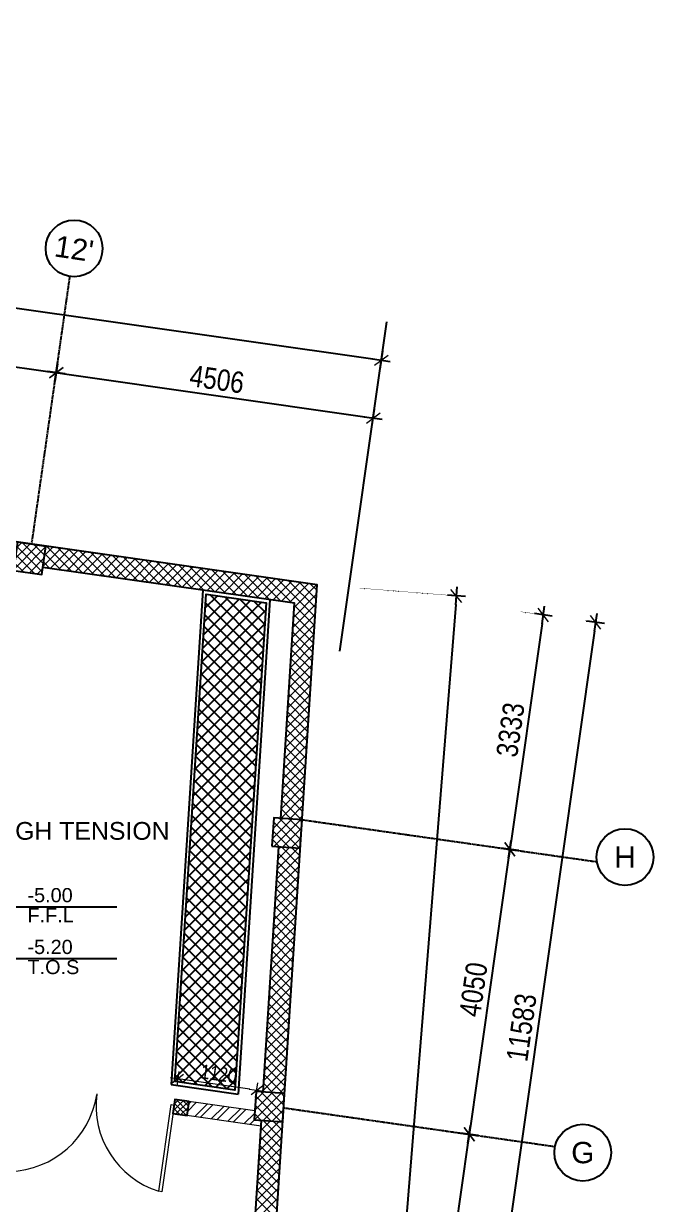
# Model space of a CAD drawing. Header units: inches. Extents: x 1217570 to 1371286, y 326920 to 480291.
# Drawn here: x 1325902 to 1334764, y 358786 to 375402 of the extents above; entities that cross this region are included whole.
import ezdxf
from ezdxf.enums import TextEntityAlignment as Align

# ---------------------------------------------------------------- set-up
doc = ezdxf.new("R2010")
doc.units = ezdxf.units.IN
doc.header["$MEASUREMENT"] = 0
doc.linetypes.add('CENTER', pattern=[50.8, 31.75, -6.35, 6.35, -6.35])
doc.linetypes.add('DOT2', pattern=[3.175, 0, -3.175])
for name, color, linetype, lineweight in [('A-BLOCK', 43, 'Continuous', 13), ('A-DIMENSION', 7, 'Continuous', 9), ('A-DOOR', 10, 'Continuous', 15), ('A-HATCH CONCRETE', 254, 'Continuous', 5), ('wall hatch', 252, 'Continuous', 0)]:
    doc.layers.add(name, color=color, linetype=linetype, lineweight=lineweight)
for name, color, linetype in [('Axis', 9, 'CENTER'), ('dim-axis', 15, 'Continuous'), ('FFNEW', 252, 'Continuous'), ('S-COL', 210, 'Continuous'), ('S-WALL', 1, 'Continuous'), ('TEXT', 181, 'Continuous'), ('TRENCH', 8, 'Continuous')]:
    doc.layers.add(name, color=color, linetype=linetype)
doc.styles.add('ARIAL', font='ARIALN.TTF')
doc.styles.get("Standard").update_dxf_attribs({"font": 'arial.ttf'})
doc.styles.add('style1', font='arial.ttf')
doc.dimstyles.new('DIM-100', dxfattribs={"dimscale": 150, "dimtxt": 2, "dimasz": 1, "dimexe": 0.75, "dimexo": 1, "dimgap": 0.5, "dimtad": 1, "dimdec": 0, "dimzin": 11, "dimdsep": 46, "dimtxsty": 'ARIAL', "dimblk": 'R', "dimcen": 2.5, "dimdle": 1, "dimclrd": 256, "dimclre": 256, "dimclrt": 256, "dimazin": 0, "dimtfac": 1, "dimtdec": 0, "dimtix": 1, "dimtmove": 2, "dimatfit": 3, "dimldrblk": 'R', "dimtolj": 1, "dimtzin": 3, "dimlwd": -1, "dimlwe": 13, "dimarcsym": 0})
doc.dimstyles.get("Standard").update_dxf_attribs({"dimtxt": 0.18, "dimasz": 0.18, "dimexe": 0.18, "dimexo": 0.0625, "dimgap": 0.09, "dimtad": 0, "dimtih": 1, "dimtoh": 1, "dimdec": 4, "dimzin": 0, "dimdsep": 46, "dimtxsty": 'Standard', "dimcen": 0.09, "dimadec": 0, "dimazin": 0, "dimtfac": 1, "dimtdec": 4, "dimtofl": 0, "dimtmove": 0, "dimatfit": 3, "dimfxl": 1, "dimtolj": 1, "dimtzin": 0, "dimarcsym": 0})

# ---------------------------------------------------------------- blocks, each defined once
blk = doc.blocks.new('R')
for p, q in [((-1.05, 0), (1.05, 0)), ((0, -1.05), (0, 1.05))]:
    blk.add_line(p, q)
at = {"color": 4, "lineweight": 13}
blk.add_line((-0.71, -0.71), (0.71, 0.71), dxfattribs=at)
blk = doc.blocks.new('*D97')
at = {"layer": 'Defpoints', "color": 0, "transparency": 16777216}
for p in [(1472526, 590047), (1472055, 586747), (1472522, 586681)]:
    blk.add_point(p, dxfattribs=at)
at = {"layer": 'dim-axis', "color": 251, "linetype": 'DOT2', "lineweight": 13, "transparency": 16777216}
for p, q in [((1472675, 590025), (1473104, 589964)), ((1472204, 586726), (1472633, 586665))]:
    blk.add_line(p, q, dxfattribs=at)
at = {"layer": 'dim-axis', "color": 251, "transparency": 16777216}
blk.add_line((1472976, 589861), (1472539, 586800), dxfattribs=at)
at = {"layer": 'dim-axis', "color": 251, "transparency": 16777216, "xscale": 120, "yscale": 120, "zscale": 120}
for p, rotation in [((1472993, 589980), 81.87732561324607), ((1472522, 586681), 261.8773256132461)]:
    blk.add_blockref('R', p, dxfattribs=dict(at, rotation=rotation))
at = {"layer": 'dim-axis', "color": 251, "transparency": 16777216, "insert": (1472531, 588363), "char_height": 300, "attachment_point": 5, "rotation": 81.8773, "style": 'ARIAL'}
blk.add_mtext('\\A1;3333', dxfattribs=at)
blk = doc.blocks.new('*D98')
at = {"layer": 'Defpoints', "color": 0, "transparency": 16777216}
for p in [(1472055, 586747), (1471950, 582671), (1471950, 582671)]:
    blk.add_point(p, dxfattribs=at)
at = {"layer": 'dim-axis', "color": 251, "linetype": 'DOT2', "lineweight": 13, "transparency": 16777216}
for p, q in [((1472204, 586726), (1472633, 586665)), ((1471801, 582693), (1471838, 582687))]:
    blk.add_line(p, q, dxfattribs=at)
at = {"layer": 'dim-axis', "color": 251, "transparency": 16777216}
blk.add_line((1472505, 586562), (1471967, 582790), dxfattribs=at)
at = {"layer": 'dim-axis', "color": 251, "transparency": 16777216, "xscale": 120, "yscale": 120, "zscale": 120}
for p, rotation in [((1472522, 586681), 81.87732904779527), ((1471950, 582671), 261.8773290477953)]:
    blk.add_blockref('R', p, dxfattribs=dict(at, rotation=rotation))
at = {"layer": 'dim-axis', "color": 251, "transparency": 16777216, "insert": (1472010, 584708), "char_height": 300, "attachment_point": 5, "rotation": 81.8773, "style": 'ARIAL'}
blk.add_mtext('\\A1;4050', dxfattribs=at)
blk = doc.blocks.new('*D99')
at = {"layer": 'Defpoints', "color": 0, "transparency": 16777216}
for p in [(1471950, 582671), (1471356, 578514), (1471356, 578514)]:
    blk.add_point(p, dxfattribs=at)
at = {"layer": 'dim-axis', "color": 251, "linetype": 'DOT2', "lineweight": 13, "transparency": 16777216}
for p, q in [((1472098, 582650), (1472061, 582656)), ((1471505, 578492), (1471468, 578498))]:
    blk.add_line(p, q, dxfattribs=at)
at = {"layer": 'dim-axis', "color": 251, "transparency": 16777216}
blk.add_line((1471933, 582553), (1471373, 578632), dxfattribs=at)
at = {"layer": 'dim-axis', "color": 251, "transparency": 16777216, "xscale": 120, "yscale": 120, "zscale": 120}
for p, rotation in [((1471950, 582671), 81.87732904779527), ((1471356, 578514), 261.8773290477953)]:
    blk.add_blockref('R', p, dxfattribs=dict(at, rotation=rotation))
at = {"layer": 'dim-axis', "color": 251, "transparency": 16777216, "insert": (1471427, 580625), "char_height": 300, "attachment_point": 5, "rotation": 81.8773, "style": 'ARIAL'}
blk.add_mtext('\\A1;4200', dxfattribs=at)
blk = doc.blocks.new('*D102')
at = {"layer": 'Defpoints', "color": 0, "transparency": 16777216}
for p in [(1420642, 597441), (1470715, 593565), (1470260, 590370)]:
    blk.add_point(p, dxfattribs=at)
at = {"layer": 'dim-axis', "color": 251, "linetype": 'DOT2', "lineweight": 13, "transparency": 16777216}
for p, q in [((1420663, 597590), (1421113, 600748)), ((1470281, 590519), (1470731, 593676))]:
    blk.add_line(p, q, dxfattribs=at)
at = {"layer": 'dim-axis', "color": 251, "transparency": 16777216}
blk.add_line((1421216, 600619), (1470596, 593582), dxfattribs=at)
at = {"layer": 'dim-axis', "color": 251, "transparency": 16777216, "xscale": 120, "yscale": 120, "zscale": 120}
for p, rotation in [((1421097, 600636), 171.8890881608404), ((1470715, 593565), 351.8890881608405)]:
    blk.add_blockref('R', p, dxfattribs=dict(at, rotation=rotation))
at = {"layer": 'dim-axis', "color": 251, "transparency": 16777216, "insert": (1445938, 597327), "char_height": 300, "attachment_point": 5, "rotation": 351.8891, "style": 'ARIAL'}
blk.add_mtext('\\A1;50119', dxfattribs=at)
blk = doc.blocks.new('*D103')
at = {"layer": 'Defpoints', "color": 0, "transparency": 16777216}
for p in [(1473731, 589875), (1472094, 578408), (1472094, 578408)]:
    blk.add_point(p, dxfattribs=at)
at = {"layer": 'dim-axis', "color": 251, "linetype": 'DOT2', "lineweight": 13, "transparency": 16777216}
for p, q in [((1473582, 589896), (1473620, 589891)), ((1471946, 578429), (1471983, 578424))]:
    blk.add_line(p, q, dxfattribs=at)
at = {"layer": 'dim-axis', "color": 251, "transparency": 16777216}
blk.add_line((1473714, 589756), (1472111, 578527), dxfattribs=at)
at = {"layer": 'dim-axis', "color": 251, "transparency": 16777216, "xscale": 120, "yscale": 120, "zscale": 120}
for p, rotation in [((1473731, 589875), 81.87726641554076), ((1472094, 578408), 261.8772664155408)]:
    blk.add_blockref('R', p, dxfattribs=dict(at, rotation=rotation))
at = {"layer": 'dim-axis', "color": 251, "transparency": 16777216, "insert": (1472687, 584174), "char_height": 300, "attachment_point": 5, "rotation": 81.8773, "style": 'ARIAL'}
blk.add_mtext('\\A1;11583', dxfattribs=at)
blk = doc.blocks.new('*D81')
at = {"layer": 'Defpoints', "color": 0, "transparency": 16777216}
for p in [(1462372, 595306), (1466332, 594741), (1466139, 593388)]:
    blk.add_point(p, dxfattribs=at)
at = {"layer": 'dim-axis', "color": 251, "linetype": 'DOT2', "lineweight": 13, "transparency": 16777216}
for p, q in [((1462351, 595157), (1462163, 593842)), ((1466311, 594592), (1466123, 593276))]:
    blk.add_line(p, q, dxfattribs=at)
at = {"layer": 'dim-axis', "color": 251, "transparency": 16777216}
blk.add_line((1462298, 593936), (1466020, 593405), dxfattribs=at)
at = {"layer": 'dim-axis', "color": 251, "transparency": 16777216, "xscale": 120, "yscale": 120, "zscale": 120}
for p, rotation in [((1462179, 593953), 171.8736112541112), ((1466139, 593388), 351.8736112541112)]:
    blk.add_blockref('R', p, dxfattribs=dict(at, rotation=rotation))
at = {"layer": 'dim-axis', "color": 251, "transparency": 16777216, "insert": (1464191, 593896), "char_height": 300, "attachment_point": 5, "rotation": 351.8736, "style": 'ARIAL'}
blk.add_mtext('\\A1;4000', dxfattribs=at)
blk = doc.blocks.new('*D82')
at = {"layer": 'Defpoints', "color": 0, "transparency": 16777216}
for p in [(1466332, 594741), (1470599, 592751), (1470462, 591787)]:
    blk.add_point(p, dxfattribs=at)
at = {"layer": 'dim-axis', "color": 251, "linetype": 'DOT2', "lineweight": 13, "transparency": 16777216}
for p, q in [((1466311, 594592), (1466123, 593276)), ((1470483, 591935), (1470615, 592862))]:
    blk.add_line(p, q, dxfattribs=at)
at = {"layer": 'dim-axis', "color": 251, "transparency": 16777216}
blk.add_line((1466257, 593371), (1470481, 592768), dxfattribs=at)
at = {"layer": 'dim-axis', "color": 251, "transparency": 16777216, "xscale": 120, "yscale": 120, "zscale": 120}
for p, rotation in [((1466139, 593388), 171.8736112541112), ((1470599, 592751), 351.8736112541112)]:
    blk.add_blockref('R', p, dxfattribs=dict(at, rotation=rotation))
at = {"layer": 'dim-axis', "color": 251, "transparency": 16777216, "insert": (1468401, 593295), "char_height": 300, "attachment_point": 5, "rotation": 351.8736, "style": 'ARIAL'}
blk.add_mtext('\\A1;4506', dxfattribs=at)
blk = doc.blocks.new('*D83')
at = {"layer": 'Defpoints', "color": 0, "transparency": 16777216}
for p in [(1470260, 590369), (1468019, 562459), (1469530, 562337)]:
    blk.add_point(p, dxfattribs=at)
at = {"layer": 'dim-axis', "color": 251, "linetype": 'DOT2', "lineweight": 13, "transparency": 16777216}
for p, q in [((1470409, 590357), (1471882, 590239)), ((1468169, 562447), (1469642, 562328))]:
    blk.add_line(p, q, dxfattribs=at)
at = {"layer": 'dim-axis', "color": 251, "transparency": 16777216}
blk.add_line((1471760, 590128), (1469539, 562457), dxfattribs=at)
at = {"layer": 'dim-axis', "color": 251, "transparency": 16777216, "xscale": 120, "yscale": 120, "zscale": 120}
for p, rotation in [((1471770, 590248), 85.410651128382), ((1469530, 562337), 265.410651128382)]:
    blk.add_blockref('R', p, dxfattribs=dict(at, rotation=rotation))
at = {"layer": 'dim-axis', "color": 251, "transparency": 16777216, "insert": (1470422, 576311), "char_height": 300, "attachment_point": 5, "rotation": 85.4107, "style": 'ARIAL'}
blk.add_mtext('\\A1;28000', dxfattribs=at)
blk = doc.blocks.new('*D130')
at = {"layer": 'A-DIMENSION', "linetype": 'DOT2', "lineweight": 13, "transparency": 16777216}
for p, q in [((1394766, 742237), (1394776, 742303)), ((1395875, 742078), (1395885, 742145))]:
    blk.add_line(p, q, dxfattribs=at)
at = {"layer": 'A-DIMENSION', "transparency": 16777216}
blk.add_line((1395775, 742085), (1394864, 742215), dxfattribs=at)
at = {"layer": 'Defpoints', "color": 0, "transparency": 16777216}
for p in [(1394752, 742138), (1394765, 742229), (1395861, 741979)]:
    blk.add_point(p, dxfattribs=at)
at = {"layer": 'A-DIMENSION', "transparency": 16777216, "xscale": 100, "yscale": 100, "zscale": 100}
for p, rotation in [((1394765, 742229), 171.8698850076925), ((1395874, 742070), 351.8698850076925)]:
    blk.add_blockref('R', p, dxfattribs=dict(at, rotation=rotation))
at = {"layer": 'A-DIMENSION', "transparency": 16777216, "insert": (1395341, 742300), "char_height": 200, "attachment_point": 5, "rotation": 351.8699, "style": 'ARIAL'}
blk.add_mtext('\\A1;1120', dxfattribs=at)
blk = doc.blocks.new('SGSR')
at = {"layer": 'Axis', "color": 251, "ltscale": 0.5}
for p, q in [((1465794.1, 590974.5), (1466331.7, 594740.6)), ((1469599, 587098), (1473733.4, 586507.9)), ((1469339.1, 583044), (1473161.2, 582498.5))]:
    blk.add_line(p, q, dxfattribs=at)
at = {"layer": 'Axis', "color": 251, "linetype": 'Continuous', "ltscale": 0.5}
blk.add_line((1470131, 589469), (1470792.7, 594104.7), dxfattribs=at)
at = {"layer": 'Axis', "color": 251, "linetype": 'Continuous'}
for centre in [(1466390.9, 595137), (1474142.1, 586571.3), (1473548.5, 582413.6)]:
    blk.add_circle(centre, 400, dxfattribs=at)
at = {"layer": 'S-WALL', "color": 251}
blk.add_lwpolyline([(1417889.2, 562458.6), (1468019.2, 562458.6), (1469810.8, 590401.2), (1420184.3, 597484.1)], close=True, dxfattribs=at)
at = {"layer": 'Axis', "color": 251, "linetype": 'Continuous', "style": 'style1'}
blk.add_text("12'", height=300, rotation=351.41133, dxfattribs=at).set_placement((1466390.9, 595137), align=Align.MIDDLE)
for s, p in [('H', (1474142.1, 586571.3)), ('G', (1473548.5, 582413.6))]:
    blk.add_text(s, height=300, dxfattribs=at).set_placement(p, align=Align.MIDDLE)
at = {"layer": 'dim-axis', "color": 251}
for p1, p2, distance, picture, middle in [((1420641.6, 597441.4), (1470259.6, 590370.1), 3227.1, '*D102', (1445938.1, 597326.5)), ((1470259.6, 590369.1), (1468019.2, 562458.6), 1515.3, '*D83', (1470422.4, 576310.8)), ((1472526, 590046.6), (1472055.2, 586747.4), 471.4, '*D97', (1472531.4, 588362.6)), ((1473731, 589874.6), (1472094.4, 578408.2), 0, '*D103', (1472686.8, 584173.7))]:
    dim = blk.add_aligned_dim(p1=p1, p2=p2, distance=distance, dimstyle='DIM-100', override={"dimasz": 0.8, "dimclrd": 251, "dimclre": 251, "dimclrt": 251}, dxfattribs=at)
    dim.commit()
    dim.dimension.update_dxf_attribs({"geometry": picture, "text_midpoint": middle})
for base, p1, p2, angle, picture, middle in [((1466138.6, 593387.8), (1462371.9, 595305.9), (1466331.7, 594740.6), 171.87361, '*D81', (1464190.9, 593896.4)), ((1470599.5, 592750.8), (1466331.7, 594740.6), (1470461.8, 591786.8), 171.87361, '*D82', (1468401.3, 593295.2)), ((1471949.6, 582671.4), (1472055.2, 586747.4), (1471949.6, 582671.4), 81.87733, '*D98', (1472009.8, 584708.4)), ((1471356.1, 578513.6), (1471949.6, 582671.4), (1471356.1, 578513.6), 81.87733, '*D99', (1471427, 580624.7))]:
    dim = blk.add_linear_dim(base=base, p1=p1, p2=p2, angle=angle, dimstyle='DIM-100', override={"dimasz": 0.8, "dimclrd": 251, "dimclre": 251, "dimclrt": 251}, dxfattribs=at)
    dim.commit()
    dim.dimension.update_dxf_attribs({"geometry": picture, "text_midpoint": middle})
blk = doc.blocks.new('SDGTFHHD')
at = {"layer": 'A-HATCH CONCRETE'}
h = blk.add_hatch(dxfattribs=at)
h.set_pattern_fill('ANSI37', color=254, scale=750)
h.set_pattern_definition([(45, (1337613.73, 312749.915), (-66.29126, 66.29126), []), (135, (1337613.73, 312749.915), (-66.29126, -66.29126), [])])
h.paths.add_polyline_path([(1392452.6, 749383.5), (1392848.6, 749327), (1392905.1, 749723), (1392509.1, 749779.5)])
h = blk.add_hatch(dxfattribs=at)
h.set_pattern_fill('ANSI37', color=254, scale=750)
h.set_pattern_definition([(45, (1337614.36, 312749.915), (-66.29126, 66.29126), []), (135, (1337614.36, 312749.915), (-66.29126, -66.29126), [])])
h.paths.add_polyline_path([(1396088.2, 745502.5), (1396487.4, 745476.9), (1396513, 745876.1), (1396113.8, 745901.7)])
h = blk.add_hatch(dxfattribs=at)
h.set_pattern_fill('ANSI37,_O', color=254, scale=450)
h.set_pattern_definition([(45, (1337614.356, 312749.915), (-39.7747564, 39.7747564), []), (135, (1337614.356, 312749.915), (-39.7747564, -39.7747564), [])])
h.paths.add_polyline_path([(1394921.2, 741911.6), (1394723.2, 741939.7), (1394695, 741741.8), (1394893, 741713.6)])
h = blk.add_hatch(dxfattribs=at)
h.set_pattern_fill('ANSI37', color=254, scale=750)
h.set_pattern_definition([(45, (1337613.4, 312751.94), (-66.29126, 66.29126), []), (135, (1337613.4, 312751.94), (-66.29126, -66.29126), [])])
h.paths.add_polyline_path([(1395840.1, 741650.5), (1396239.2, 741624.9), (1396264.8, 742024), (1395865.7, 742049.6)])
at = {"layer": 'TRENCH'}
h = blk.add_hatch(dxfattribs=at)
h.set_pattern_fill('ANSI37', color=254, scale=1000)
h.set_pattern_definition([(45, (827864.47, 316834.77), (-88.388348, 88.388348), []), (135, (827864.47, 316834.77), (-88.388348, -88.388348), [])])
h.paths.add_polyline_path([(1396006.7, 748928.4), (1395162.7, 749048.9), (1394722.9, 742192.2), (1395566.9, 742071.8)])
at = {"layer": 'wall hatch', "ltscale": 500}
h = blk.add_hatch(dxfattribs=at)
h.set_pattern_fill('ANSI32', color=254, scale=500)
h.set_pattern_definition([(45, (1337586.07, 312551.9), (-132.58252, 132.58252), []), (45, (1337674.46, 312551.9), (-132.58252, 132.58252), [])])
h.paths.add_polyline_path([(1390042.9, 742405.7), (1390071.2, 742603.7), (1388388.2, 742843.9), (1388360, 742645.9)])
h.paths.add_polyline_path([(1394922, 741911.6), (1394893.8, 741713.6), (1395836.6, 741580), (1395849.5, 741780.2)])
h.paths.add_polyline_path([(1392319.8, 742080.7), (1392348.1, 742278.7), (1390269.2, 742575.5), (1390240.9, 742377.5)])
at = {"layer": 'A-BLOCK', "color": 254, "ltscale": 100}
for p, q in [((1394695.8, 741741.6), (1394724, 741939.6)), ((1395849.4, 741779), (1394724, 741939.6)), ((1395935.4, 741564.7), (1394695.8, 741741.6))]:
    blk.add_line(p, q, dxfattribs=at)
at = {"layer": 'A-DOOR', "color": 254}
blk.add_line((1394669, 741866.3), (1394712.7, 741860.1), dxfattribs=at)
blk.add_lwpolyline([(1394706.4, 741816.5), (1394712.6, 741860.1), (1394538.5, 740640.6), (1394495, 740646.8), (1394669, 741866.3)], dxfattribs=at)
for centre, radius, start, end in [((1392357.4, 742205.6), 1280.6, 271.97312, 351.02537), ((1394874.3, 741850), 1261.6, 172.41266, 252.49964)]:
    blk.add_arc(centre, radius, start, end, dxfattribs=at)
at = {"layer": 'A-HATCH CONCRETE', "color": 254, "linetype": 'Continuous'}
for p, q in [((1392613.3, 749764.7), (1392611.5, 749766.6)), ((1392653.2, 749759), (1392654.6, 749760.4)), ((1392767.9, 749742.7), (1392766.1, 749744.5)), ((1392769.3, 749742.5), (1392770.6, 749743.8)), ((1392885.3, 749725.9), (1392886.6, 749727.3)), ((1393274.3, 749368.9), (1392920.8, 749722.4)), ((1392865.5, 749441), (1393118.7, 749694.2)), ((1392887.6, 749595.6), (1393002.7, 749710.7)), ((1393119.6, 749391), (1392891, 749619.6)), ((1392969.5, 749412.4), (1393234.7, 749677.6)), ((1393428.9, 749346.8), (1393075.4, 749700.3)), ((1393085.5, 749395.8), (1393350.7, 749661)), ((1393201.6, 749379.3), (1393466.8, 749644.5)), ((1393583.6, 749324.8), (1393230.1, 749678.3)), ((1393317.6, 749362.7), (1393582.8, 749627.9)), ((1393738.2, 749302.7), (1393384.7, 749656.2)), ((1393433.6, 749346.2), (1393698.8, 749611.4)), ((1393892.9, 749280.6), (1393539.4, 749634.1)), ((1393549.6, 749329.6), (1393814.8, 749594.8)), ((1393665.7, 749313.1), (1393930.8, 749578.2)), ((1394047.5, 749258.5), (1393694, 749612)), ((1393781.7, 749296.5), (1394046.9, 749561.7)), ((1394202.2, 749236.5), (1393848.7, 749590)), ((1394356.9, 749214.4), (1394003.4, 749567.9)), ((1392965, 749413.1), (1392874.4, 749503.6)), ((1393897.7, 749279.9), (1394162.9, 749545.1)), ((1394013.7, 749263.4), (1394278.9, 749528.6)), ((1394129.7, 749246.8), (1394394.9, 749512)), ((1394511.5, 749192.3), (1394158, 749545.8)), ((1394245.8, 749230.3), (1394511, 749495.4)), ((1394666.2, 749170.3), (1394312.7, 749523.7)), ((1394361.8, 749213.7), (1394627, 749478.9)), ((1394820.8, 749148.2), (1394467.3, 749501.7)), ((1394477.8, 749197.1), (1394743, 749462.3)), ((1394593.8, 749180.6), (1394859, 749445.8)), ((1394975.5, 749126.1), (1394622, 749479.6)), ((1394709.9, 749164), (1394975.1, 749429.2)), ((1395130.1, 749104), (1394776.6, 749457.5)), ((1394825.9, 749147.5), (1395091.1, 749412.6)), ((1395284.8, 749082), (1394931.3, 749435.5)), ((1394941.9, 749130.9), (1395207.1, 749396.1)), ((1395439.4, 749059.9), (1395085.9, 749413.4)), ((1395594.1, 749037.8), (1395240.6, 749391.3)), ((1395057.9, 749114.3), (1395323.1, 749379.5)), ((1395174, 749097.8), (1395439.1, 749363)), ((1395290, 749081.2), (1395555.2, 749346.4)), ((1395748.8, 749015.7), (1395395.3, 749369.2)), ((1395406, 749064.7), (1395671.2, 749329.9)), ((1395522, 749048.1), (1395787.2, 749313.3)), ((1395903.4, 748993.7), (1395549.9, 749347.2)), ((1395638, 749031.5), (1395903.2, 749296.7)), ((1396058.1, 748971.6), (1395704.6, 749325.1)), ((1395754.1, 749015), (1396019.3, 749280.2)), ((1396212.7, 748949.5), (1395859.2, 749303)), ((1395870.1, 748998.4), (1396135.3, 749263.6)), ((1395986.1, 748981.9), (1396251.3, 749247.1)), ((1396367.4, 748927.4), (1396013.9, 749280.9)), ((1396102.1, 748965.3), (1396367.3, 749230.5)), ((1396695.5, 748731.9), (1396168.5, 749258.9)), ((1396703.5, 748856.5), (1396323.2, 749236.8)), ((1396218.2, 748948.7), (1396483.4, 749213.9)), ((1396334.2, 748932.2), (1396599.4, 749197.4)), ((1396403.7, 748869.1), (1396715.4, 749180.8)), ((1396711.5, 748981.1), (1396477.9, 749214.7)), ((1396719.5, 749105.6), (1396632.5, 749192.6)), ((1396385.6, 748585.8), (1396706.8, 748907)), ((1396394.6, 748727.5), (1396715.9, 749048.7)), ((1396687.6, 748607.3), (1396405.1, 748889.8)), ((1396376.5, 748444.1), (1396697.7, 748765.4)), ((1396679.6, 748482.7), (1396397.1, 748765.2)), ((1396367.4, 748302.5), (1396688.6, 748623.7)), ((1396671.6, 748358.1), (1396389.1, 748640.6)), ((1396358.3, 748160.8), (1396679.5, 748482)), ((1396655.6, 748108.9), (1396373.1, 748391.4)), ((1396663.6, 748233.5), (1396381.1, 748516)), ((1396349.2, 748019.1), (1396670.4, 748340.4)), ((1396647.6, 747984.3), (1396365.1, 748266.8)), ((1396340.1, 747877.5), (1396661.4, 748198.7)), ((1396639.6, 747859.7), (1396357.1, 748142.2)), ((1396322, 747594.1), (1396643.2, 747915.4)), ((1396331.1, 747735.8), (1396652.3, 748057)), ((1396623.6, 747610.5), (1396341.1, 747893)), ((1396631.6, 747735.1), (1396349.1, 748017.6)), ((1396312.9, 747452.5), (1396634.1, 747773.7)), ((1396615.7, 747485.9), (1396333.2, 747768.4)), ((1396303.8, 747310.8), (1396625, 747632)), ((1396607.7, 747361.3), (1396325.2, 747643.8)), ((1396294.7, 747169.2), (1396615.9, 747490.4)), ((1396591.7, 747112.1), (1396309.2, 747394.6)), ((1396599.7, 747236.7), (1396317.2, 747519.2)), ((1396285.6, 747027.5), (1396606.9, 747348.7)), ((1396583.7, 746987.6), (1396301.2, 747270.1)), ((1396267.5, 746744.2), (1396588.7, 747065.4)), ((1396276.6, 746885.8), (1396597.8, 747207)), ((1396575.7, 746863), (1396293.2, 747145.5)), ((1396258.4, 746602.5), (1396579.6, 746923.7)), ((1396559.7, 746613.8), (1396277.2, 746896.3)), ((1396567.7, 746738.4), (1396285.2, 747020.9)), ((1396249.3, 746460.8), (1396570.5, 746782)), ((1396551.7, 746489.2), (1396269.2, 746771.7)), ((1396240.2, 746319.2), (1396561.4, 746640.4)), ((1396543.8, 746364.6), (1396261.3, 746647.1)), ((1396231.1, 746177.5), (1396552.4, 746498.7)), ((1396527.8, 746115.4), (1396245.3, 746397.9)), ((1396535.8, 746240), (1396253.3, 746522.5)), ((1396222.1, 746035.8), (1396543.3, 746357)), ((1396519.8, 745990.8), (1396237.3, 746273.3)), ((1396214.1, 745895.3), (1396534.2, 746215.4)), ((1396501.2, 745876.8), (1396229.3, 746148.7)), ((1396338.7, 745887.3), (1396525.1, 746073.7)), ((1396217.8, 745895), (1396213.3, 745899.5)), ((1396359.5, 745885.9), (1396221.3, 746024.1)), ((1396463.3, 745879.3), (1396516, 745932)), ((1396167.6, 745185.8), (1396460.4, 745478.6)), ((1396176.6, 745327.5), (1396335.8, 745486.6)), ((1396463.9, 745118.6), (1396181.4, 745401.1)), ((1396185.7, 745469.2), (1396211.2, 745494.6)), ((1396471.9, 745243.2), (1396221.1, 745494)), ((1396479.8, 745367.8), (1396362.8, 745484.9)), ((1396158.5, 745044.2), (1396479.7, 745365.4)), ((1396455.9, 744994.1), (1396173.4, 745276.6)), ((1396140.3, 744760.8), (1396461.5, 745082)), ((1396149.4, 744902.5), (1396470.6, 745223.7)), ((1396447.9, 744869.5), (1396165.4, 745152)), ((1396131.2, 744619.2), (1396452.4, 744940.4)), ((1396431.9, 744620.3), (1396149.4, 744902.8)), ((1396439.9, 744744.9), (1396157.4, 745027.4)), ((1396122.1, 744477.5), (1396443.4, 744798.7)), ((1396423.9, 744495.7), (1396141.4, 744778.2)), ((1396113.1, 744335.8), (1396434.3, 744657)), ((1396415.9, 744371.1), (1396133.4, 744653.6)), ((1396104, 744194.2), (1396425.2, 744515.4)), ((1396400, 744121.9), (1396117.5, 744404.4)), ((1396407.9, 744246.5), (1396125.4, 744529)), ((1396094.9, 744052.5), (1396416.1, 744373.7)), ((1396392, 743997.3), (1396109.5, 744279.8)), ((1396076.7, 743769.2), (1396397.9, 744090.4)), ((1396085.8, 743910.8), (1396407, 744232)), ((1396384, 743872.7), (1396101.5, 744155.2)), ((1396067.6, 743627.5), (1396388.9, 743948.7)), ((1396368, 743623.5), (1396085.5, 743906)), ((1396376, 743748.1), (1396093.5, 744030.6)), ((1396058.6, 743485.8), (1396379.8, 743807)), ((1396360, 743498.9), (1396077.5, 743781.4)), ((1396049.5, 743344.2), (1396370.7, 743665.4)), ((1396352, 743374.3), (1396069.5, 743656.8)), ((1396040.4, 743202.5), (1396361.6, 743523.7)), ((1396336, 743125.1), (1396053.5, 743407.6)), ((1396344, 743249.7), (1396061.5, 743532.2)), ((1396022.2, 742919.2), (1396343.4, 743240.4)), ((1396031.3, 743060.8), (1396352.5, 743382.1)), ((1396328.1, 743000.6), (1396045.6, 743283.1)), ((1396013.1, 742777.5), (1396334.4, 743098.7)), ((1396320.1, 742876), (1396037.6, 743158.5)), ((1396004.1, 742635.8), (1396325.3, 742957.1)), ((1396304.1, 742626.8), (1396021.6, 742909.3)), ((1396312.1, 742751.4), (1396029.6, 743033.9)), ((1395995, 742494.2), (1396316.2, 742815.4)), ((1396296.1, 742502.2), (1396013.6, 742784.7)), ((1395985.9, 742352.5), (1396307.1, 742673.7)), ((1396288.1, 742377.6), (1396005.6, 742660.1)), ((1395976.8, 742210.8), (1396298, 742532.1)), ((1396272.1, 742128.4), (1395989.6, 742410.9)), ((1396280.1, 742253), (1395997.6, 742535.5)), ((1395967.7, 742069.2), (1396288.9, 742390.4)), ((1396242.5, 742025.5), (1395981.6, 742286.3)), ((1396067.8, 742036.7), (1396279.9, 742248.7)), ((1396100.8, 742034.6), (1395973.7, 742161.7)), ((1396192.4, 742028.7), (1396270.8, 742107.1)), ((1395860, 741961.5), (1395860.7, 741962.1)), ((1395863.8, 742006.4), (1395862.9, 742007.3)), ((1395941.4, 742042.8), (1395943.2, 742044.7)), ((1395961.2, 742041.5), (1395959.1, 742043.6)), ((1395847, 741758.1), (1395846.6, 741758.5)), ((1395850.8, 741819.7), (1395850.9, 741819.8)), ((1395855.2, 741882.5), (1395854.9, 741882.7)), ((1395840.9, 741677.2), (1395841.8, 741678.1)), ((1395922.3, 741360.8), (1396189.5, 741628.1)), ((1395931.4, 741502.5), (1396064.9, 741636.1)), ((1395940.3, 741644), (1395940.4, 741644.1)), ((1396223.7, 741381.4), (1395962.4, 741642.7)), ((1396231.6, 741506), (1396104.1, 741633.6)), ((1395913.2, 741219.2), (1396233.8, 741539.7)), ((1396207.7, 741132.2), (1395925.7, 741414.1)), ((1396215.7, 741256.8), (1395933.7, 741538.7)), ((1395895.1, 740935.9), (1396215.7, 741256.5)), ((1395904.1, 741077.5), (1396224.7, 741398.1)), ((1396199.8, 741007.5), (1395917.7, 741289.6)), ((1395886, 740794.2), (1396206.6, 741114.8)), ((1396191.8, 740882.9), (1395909.7, 741165)), ((1395876.9, 740652.5), (1396197.6, 740973.2)), ((1396175.8, 740633.7), (1395893.8, 740915.8)), ((1396183.8, 740758.3), (1395901.8, 741040.4)), ((1395867.8, 740510.9), (1396188.5, 740831.5)), ((1396167.9, 740509.1), (1395885.8, 740791.2)), ((1395858.7, 740369.2), (1396179.4, 740689.9)), ((1396159.9, 740384.5), (1395877.8, 740666.6)), ((1395849.6, 740227.5), (1396170.4, 740548.3)), ((1396151.9, 740259.9), (1395869.8, 740542))]:
    blk.add_line(p, q, dxfattribs=at)
at = {"layer": 'S-COL', "color": 254, "linetype": 'ByBlock'}
for points in [[(1392452.6, 749383.5), (1392848.6, 749327), (1392905.1, 749723), (1392509.1, 749779.5)], [(1396088.2, 745502.5), (1396487.4, 745476.9), (1396513, 745876.1), (1396113.8, 745901.7)], [(1395840.1, 741650.5), (1396239.2, 741624.9), (1396264.8, 742024), (1395865.7, 742049.6)]]:
    blk.add_lwpolyline(points, close=True, dxfattribs=at)
at = {"layer": 'S-COL', "color": 254}
blk.add_lwpolyline([(1394921.2, 741911.6), (1394723.2, 741939.7), (1394695, 741741.8), (1394893, 741713.6), (1394921.2, 741911.6)], close=True, dxfattribs=at)
at = {"layer": 'S-WALL', "color": 254}
for points in [[(1347097.7, 756262.5), (1347097.7, 756262.5), (1344802.6, 721236.9), (1394932.6, 721236.9), (1396724.2, 749179.6), (1382758.7, 751172.8)], [(1396213.1, 745895.3), (1396407.1, 748921.8), (1392863.6, 749427.5)], [(1395966.1, 742043.2), (1396187.5, 745496.1)], [(1395696.7, 737842.1), (1395940.5, 741644)]]:
    blk.add_lwpolyline(points, dxfattribs=at)
at = {"layer": 'TEXT', "color": 254, "ltscale": 0.5}
for p, q in [((1391989.1, 744651.5), (1393906.7, 744651.5)), ((1391989.1, 743923.1), (1393906.7, 743923.1))]:
    blk.add_line(p, q, dxfattribs=at)
at = {"layer": 'TRENCH', "color": 254}
for p, q in [((1395116.2, 749106), (1394670, 742149.3)), ((1396059.6, 748971.4), (1395613.4, 742015.7)), ((1394670, 742149.3), (1395613.4, 742015.7))]:
    blk.add_line(p, q, dxfattribs=at)
blk.add_lwpolyline([(1394722.9, 742192.2), (1395162.7, 749048.9), (1396006.7, 748928.4), (1395566.9, 742071.8)], close=True, dxfattribs=at)
at = {"layer": 'TEXT', "color": 254, "ltscale": 0.5, "style": 'style1'}
for s, height, p in [('HIGH TENSION', 250, (1392125.5, 745593.8)), ('-5.00', 200, (1392648, 744714.2)), ('F.F.L', 200, (1392648, 744431.4)), ('-5.20', 200, (1392648, 743985.8)), ('T.O.S', 200, (1392648, 743703))]:
    blk.add_text(s, height=height, dxfattribs=at).set_placement(p)
at = {"layer": 'A-DIMENSION', "color": 254}
dim = blk.add_aligned_dim(p1=(1395861.2, 741979.2), p2=(1394752.3, 742137.6), distance=-92.1, dimstyle='Standard', override={"dimscale": 100, "dimtxt": 2, "dimasz": 1, "dimexe": 0.75, "dimexo": 1, "dimgap": 0.5, "dimtad": 1, "dimtih": 0, "dimtoh": 0, "dimdec": 0, "dimzin": 3, "dimtxsty": 'ARIAL', "dimblk": 'R', "dimcen": 2.5, "dimdle": 1, "dimclrd": 256, "dimclre": 256, "dimclrt": 256, "dimadec": 2, "dimtdec": 0, "dimtix": 1, "dimtofl": 1, "dimtmove": 2, "dimldrblk": 'R', "dimfxl": 2.5, "dimtzin": 3, "dimlwd": 65535, "dimlwe": 13}, dxfattribs=at)
dim.commit()
dim.dimension.update_dxf_attribs({"geometry": '*D130', "text_midpoint": (1395341.3, 742300.2)})

msp = doc.modelspace()

# ---------------------------------------------------------------- block references
at = {"layer": 'FFNEW', "color": 6, "linetype": 'Continuous'}
for name, p in [('SGSR', (-139778, -222899)), ('SDGTFHHD', (-66692, -381677))]:
    msp.add_blockref(name, p, dxfattribs=at)

doc.saveas('drawing.dxf')
